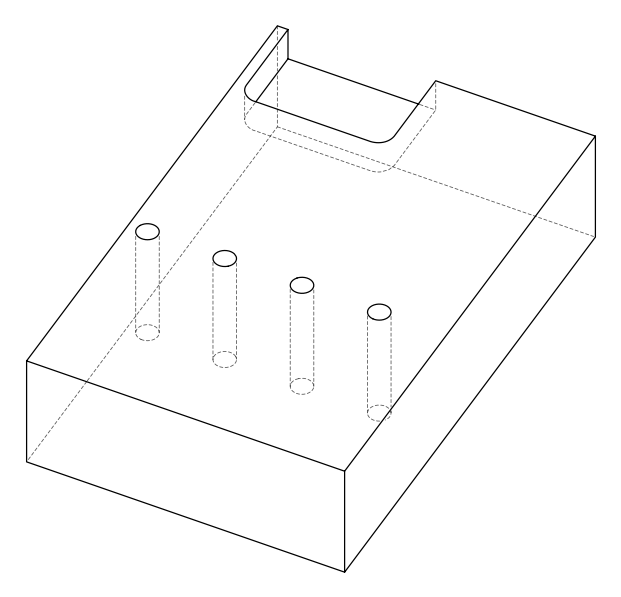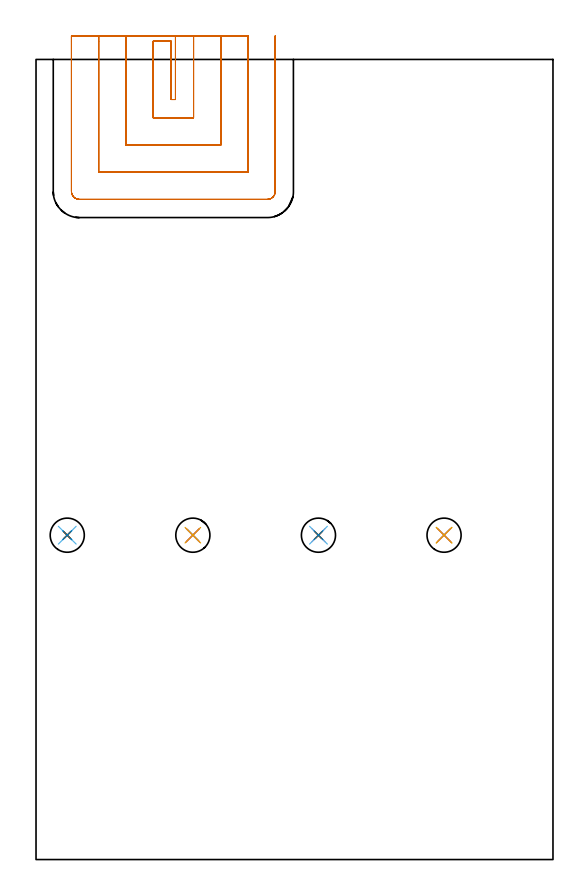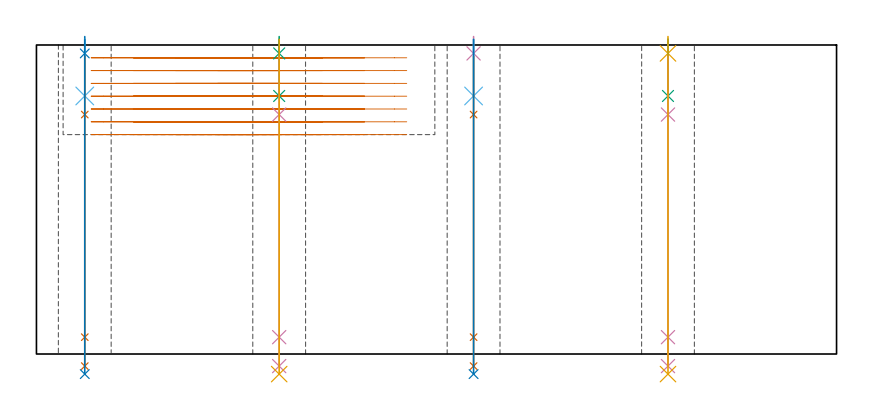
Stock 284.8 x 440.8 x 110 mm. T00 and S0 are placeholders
(PLAN: 17 operations, 13 tool changes, 23.1 min)
(1 MILL_SLOT | SLOT_PARTIAL_RECTANGULAR | UGT0201_094 | Follow Part, ap 5, ae 75% | 18.39 min | 364789 mm3)
(2 SPOT_DRILL | STEP1HOLE | NXT0321_9005460120000 | 0.05 min | 179 mm3)
(3 SPOT_DRILL_1 | STEP1HOLE_1 | NXT0321_9005460120000 | 0.05 min | 182 mm3)
(4 SPOT_DRILL_2 | STEP1HOLE_2 | NXT0321_9005460120000 | 0.05 min | 182 mm3)
(5 SPOT_DRILL_3 | STEP1HOLE_3 | NXT0321_9005460120000 | 0.05 min | 183 mm3)
(6 DRILL_BLIND_HOLE_INTO_CENTER | STEP1HOLE | NXT0301_092 | 0.08 min | 1733 mm3)
(7 GUN_DRILL_THROUGH_HOLE | STEP1HOLE | UGT0307_009 | 0.57 min | 10503 mm3)
(8 DRILL_TO_ENLARGE_THROUGH_HOLE | STEP1HOLE | UGT0301_256 | 0.48 min | 18069 mm3)
(9 DRILL_BLIND_HOLE_INTO_CENTER_1 | STEP1HOLE_1 | NXT0301_092 | 0.08 min | 1727 mm3)
(10 GUN_DRILL_THROUGH_HOLE_1 | STEP1HOLE_1 | UGT0307_009 | 0.57 min | 10503 mm3)
(11 DRILL_TO_ENLARGE_THROUGH_HOLE_1 | STEP1HOLE_1 | UGT0301_256 | 0.48 min | 18055 mm3)
(12 DRILL_BLIND_HOLE_INTO_CENTER_2 | STEP1HOLE_2 | NXT0301_092 | 0.08 min | 1733 mm3)
(13 GUN_DRILL_THROUGH_HOLE_2 | STEP1HOLE_2 | UGT0307_009 | 0.57 min | 10522 mm3)
(14 DRILL_TO_ENLARGE_THROUGH_HOLE_2 | STEP1HOLE_2 | UGT0301_256 | 0.48 min | 18059 mm3)
(15 DRILL_BLIND_HOLE_INTO_CENTER_3 | STEP1HOLE_3 | NXT0301_092 | 0.08 min | 1727 mm3)
(16 GUN_DRILL_THROUGH_HOLE_3 | STEP1HOLE_3 | UGT0307_009 | 0.57 min | 10507 mm3)
(17 DRILL_TO_ENLARGE_THROUGH_HOLE_3 | STEP1HOLE_3 | UGT0301_256 | 0.48 min | 18057 mm3)
(TOOL UGT0201_094 | End mill 20 mm | D20 FL38 Z4)
(TOOL NXT0321_9005460120000 | NC Spot Drill, 142deg, 12mm, Carbide, Uncoated | D12 PA142 FL30 Z2)
(TOOL NXT0301_092 | Carbide Drill 12.1mm [860.1-1210-061A1-MM 2214] | D12.1 PA140 FL77 Z2)
(TOOL UGT0307_009 | Gun Drill 12 mm | D12 PA130 FL24 Z1)
(TOOL UGT0301_256 | Twist Drill 18.8 mm | D18.8 PA118 FL135 Z2)
(OP 1 MILL_SLOT)
G17 G21 G94 G90
T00 M6
G54
G17 G0 G90 X76.8 Y453.8 S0 M3
G43 Z120. H0
Z105.443
G94 G1 Y450.8 F250.
Y418.7 F500.
X74.5
Y450.8
X64.5
Y408.7
X86.8
Y450.8
Y453.8 F250.
X49.5
Y450.8
Y393.7 F500.
X101.8
Y450.8
Y453.8 F250.
X34.5
Y450.8
Y378.7 F500.
X116.8
Y450.8
Y453.8 F250.
X19.5
Y450.8
Y368.1 F500.
G3 X23.9 Y363.7 R4.4
G1 X127.4
G3 X131.8 Y368.1 R4.4
G1 Y450.8
Y453.8 F250.
G0 X76.8 Z100.886
G1 Y450.8
Y418.7 F500.
X74.5
Y450.8
X64.5
Y408.7
X86.8
Y450.8
Y453.8 F250.
X49.5
Y450.8
Y393.7 F500.
X101.8
Y450.8
Y453.8 F250.
X34.5
Y450.8
Y378.7 F500.
X116.8
Y450.8
Y453.8 F250.
X19.5
Y450.8
Y368.1 F500.
G3 X23.9 Y363.7 R4.4
G1 X127.4
G3 X131.8 Y368.1 R4.4
G1 Y450.8
Y453.8 F250.
G0 X76.8 Z96.329
G1 Y450.8
Y418.7 F500.
X74.5
Y450.8
X64.5
Y408.7
X86.8
Y450.8
Y453.8 F250.
X49.5
Y450.8
Y393.7 F500.
X101.8
Y450.8
Y453.8 F250.
X34.5
Y450.8
Y378.7 F500.
X116.8
Y450.8
Y453.8 F250.
X19.5
Y450.8
Y368.1 F500.
G3 X23.9 Y363.7 R4.4
G1 X127.4
G3 X131.8 Y368.1 R4.4
G1 Y450.8
Y453.8 F250.
G0 X76.8 Z91.771
G1 Y450.8
Y418.7 F500.
X74.5
Y450.8
X64.5
Y408.7
X86.8
Y450.8
Y453.8 F250.
X49.5
Y450.8
Y393.7 F500.
X101.8
Y450.8
Y453.8 F250.
X34.5
Y450.8
Y378.7 F500.
X116.8
Y450.8
Y453.8 F250.
X19.5
Y450.8
Y368.1 F500.
G3 X23.9 Y363.7 R4.4
G1 X127.4
G3 X131.8 Y368.1 R4.4
G1 Y450.8
Y453.8 F250.
G0 X76.8 Z87.214
G1 Y450.8
Y418.7 F500.
X74.5
Y450.8
X64.5
Y408.7
X86.8
Y450.8
Y453.8 F250.
X49.5
Y450.8
Y393.7 F500.
X101.8
Y450.8
Y453.8 F250.
X34.5
Y450.8
Y378.7 F500.
X116.8
Y450.8
Y453.8 F250.
X19.5
Y450.8
Y368.1 F500.
G3 X23.9 Y363.7 R4.4
G1 X127.4
G3 X131.8 Y368.1 R4.4
G1 Y450.8
Y453.8 F250.
G0 X76.8 Z82.657
G1 Y450.8
Y418.7 F500.
X74.5
Y450.8
X64.5
Y408.7
X86.8
Y450.8
Y453.8 F250.
X49.5
Y450.8
Y393.7 F500.
X101.8
Y450.8
Y453.8 F250.
X34.5
Y450.8
Y378.7 F500.
X116.8
Y450.8
Y453.8 F250.
X19.5
Y450.8
Y368.1 F500.
G3 X23.9 Y363.7 R4.4
G1 X127.4
G3 X131.8 Y368.1 R4.4
G1 Y450.8
Y453.8 F250.
G0 X76.8 Z78.1
G1 Y450.8
Y418.7 F500.
X74.5
Y450.8
X64.5
Y408.7
X86.8
Y450.8
Y453.8 F250.
X49.5
Y450.8
Y393.7 F500.
X101.8
Y450.8
Y453.8 F250.
X34.5
Y450.8
Y378.7 F500.
X116.8
Y450.8
Y453.8 F250.
X19.5
Y450.8
Y368.1 F500.
G3 X23.9 Y363.7 R4.4
G1 X127.4
G3 X131.8 Y368.1 R4.4
G1 Y450.8
Y453.8 F250.
G0 Z120.
M5
M2
(OP 2 SPOT_DRILL)
G17 G21 G94 G90
T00 M6
G54
G17 G0 G90 X17.2 Y178.7 S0 M3
G43 Z120. H0
G94 G81 G98 Z107. F250. R113.
G80
M5
M2
(OP 3 SPOT_DRILL_1)
G17 G21 G94 G90
T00 M6
G54
G17 G0 G90 X86.4 Y178.7 S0 M3
G43 Z120. H0
G94 G81 G98 Z107. F250. R113.
G80
M5
M2
(OP 4 SPOT_DRILL_2)
G17 G21 G94 G90
T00 M6
G54
G17 G0 G90 X155.6 Y178.7 S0 M3
G43 Z120. H0
G94 G81 G98 Z107. F250. R113.
G80
M5
M2
(OP 5 SPOT_DRILL_3)
G17 G21 G94 G90
T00 M6
G54
G17 G0 G90 X224.8 Y178.7 S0 M3
G43 Z120. H0
G94 G81 G98 Z107. F250. R113.
G80
M5
M2
(OP 6 DRILL_BLIND_HOLE_INTO_CENTER)
G17 G21 G94 G90
T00 M6
G54
G17 G0 G90 X17.2 Y178.7 S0 M3
G43 Z120. H1
G94 G81 G98 Z91.85 F250. R112.
G80
M5
M2
(OP 7 GUN_DRILL_THROUGH_HOLE)
G17 G21 G94 G90
T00 M6
G54
G17 G0 G90 X17.2 Y178.7 M8
G43 Z120. H0
Z106.019
S716 M3
G94 G1 Z85.236 F125. M26
G4 X.084
Z6. F250.
G4 X.084
Z-4.298 F125.
G4 X.084
M5
M9
G0 Z106.019
Z120.
M2
(OP 8 DRILL_TO_ENLARGE_THROUGH_HOLE)
G17 G21 G94 G90
T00 M6
G54
G17 G0 G90 X17.2 Y178.7 S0 M3
G43 Z120. H0
G94 G73 G98 Z-7.148 F250. Q16.735 R112.
G80
M5
M2
(OP 9 DRILL_BLIND_HOLE_INTO_CENTER_1)
G17 G21 G94 G90
T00 M6
G54
G17 G0 G90 X86.4 Y178.7 S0 M3
G43 Z120. H1
G94 G81 G98 Z91.85 F250. R112.
G80
M5
M2
(OP 10 GUN_DRILL_THROUGH_HOLE_1)
G17 G21 G94 G90
T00 M6
G54
G17 G0 G90 X86.4 Y178.7 M8
G43 Z120. H0
Z106.019
S716 M3
G94 G1 Z85.236 F125. M26
G4 X.084
Z6. F250.
G4 X.084
Z-4.298 F125.
G4 X.084
M5
M9
G0 Z106.019
Z120.
M2
(OP 11 DRILL_TO_ENLARGE_THROUGH_HOLE_1)
G17 G21 G94 G90
T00 M6
G54
G17 G0 G90 X86.4 Y178.7 S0 M3
G43 Z120. H0
G94 G73 G98 Z-7.148 F250. Q16.735 R112.
G80
M5
M2
(OP 12 DRILL_BLIND_HOLE_INTO_CENTER_2)
G17 G21 G94 G90
T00 M6
G54
G17 G0 G90 X155.6 Y178.7 S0 M3
G43 Z120. H1
G94 G81 G98 Z91.85 F250. R112.
G80
M5
M2
(OP 13 GUN_DRILL_THROUGH_HOLE_2)
G17 G21 G94 G90
T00 M6
G54
G17 G0 G90 X155.6 Y178.7 M8
G43 Z120. H0
Z106.019
S716 M3
G94 G1 Z85.236 F125. M26
G4 X.084
Z6. F250.
G4 X.084
Z-4.298 F125.
G4 X.084
M5
M9
G0 Z106.019
Z120.
M2
(OP 14 DRILL_TO_ENLARGE_THROUGH_HOLE_2)
G17 G21 G94 G90
T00 M6
G54
G17 G0 G90 X155.6 Y178.7 S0 M3
G43 Z120. H0
G94 G73 G98 Z-7.148 F250. Q16.735 R112.
G80
M5
M2
(OP 15 DRILL_BLIND_HOLE_INTO_CENTER_3)
G17 G21 G94 G90
T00 M6
G54
G17 G0 G90 X224.8 Y178.7 S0 M3
G43 Z120. H1
G94 G81 G98 Z91.85 F250. R112.
G80
M5
M2
(OP 16 GUN_DRILL_THROUGH_HOLE_3)
G17 G21 G94 G90
T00 M6
G54
G17 G0 G90 X224.8 Y178.7 M8
G43 Z120. H0
Z106.019
S716 M3
G94 G1 Z85.236 F125. M26
G4 X.084
Z6. F250.
G4 X.084
Z-4.298 F125.
G4 X.084
M5
M9
G0 Z106.019
Z120.
M2
(OP 17 DRILL_TO_ENLARGE_THROUGH_HOLE_3)
G17 G21 G94 G90
T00 M6
G54
G17 G0 G90 X224.8 Y178.7 S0 M3
G43 Z120. H0
G94 G73 G98 Z-7.148 F250. Q16.735 R112.
G80
M5
M2
